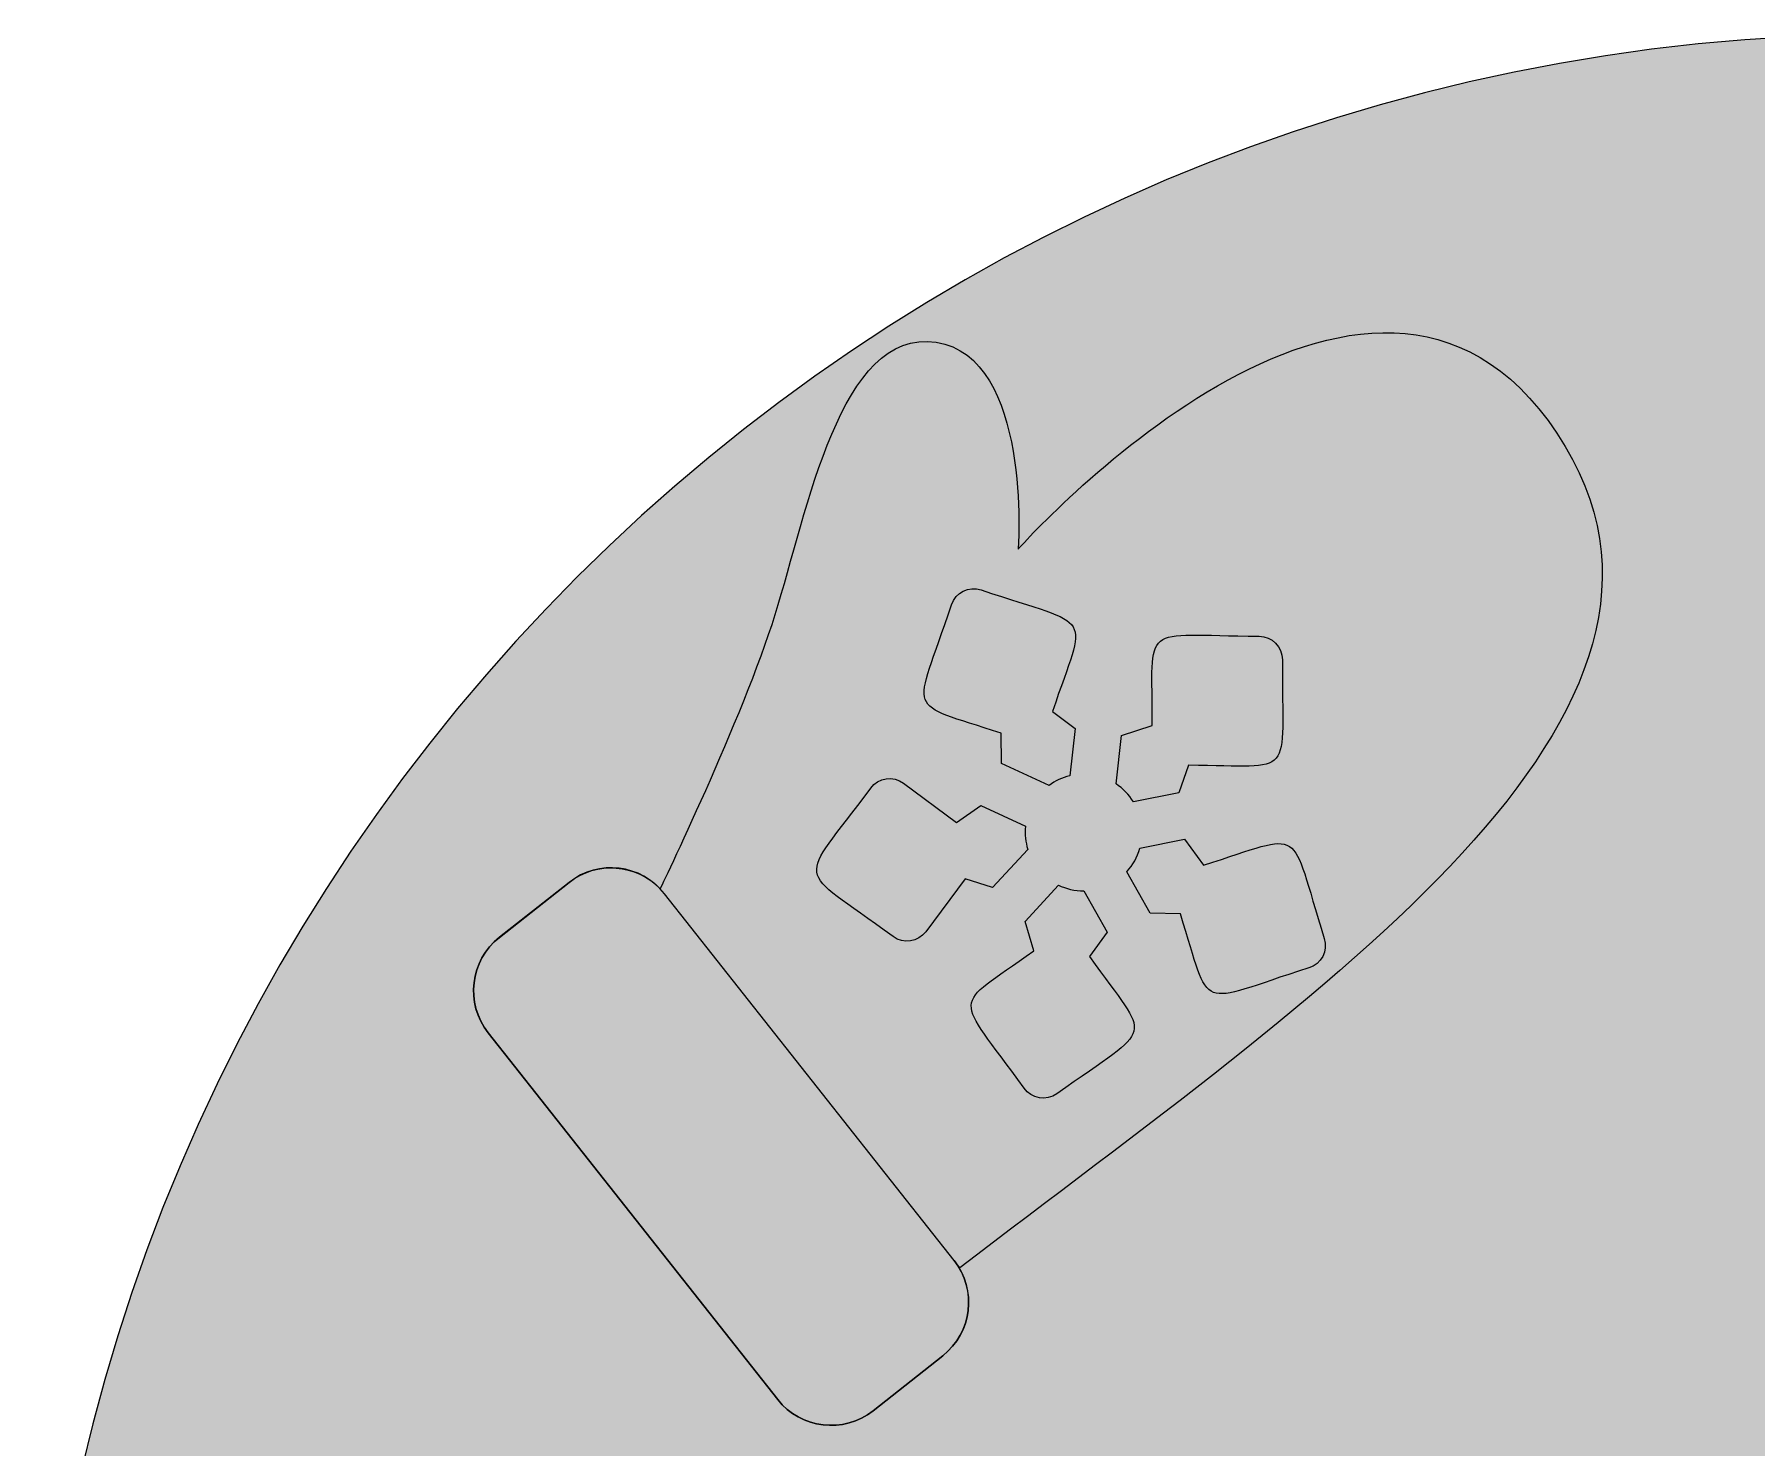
# Model space of a CAD drawing. Header units: inches. Extents: x -25 to 457, y -5 to 432.
# Drawn here: x 0 to 200.7, y 267.2 to 432 of the extents above; entities that cross this region are included whole.
import ezdxf

# ---------------------------------------------------------------- set-up
doc = ezdxf.new("R2010")
doc.units = ezdxf.units.IN
doc.header["$MEASUREMENT"] = 0
doc.layers.add('_U+0421_U+043B_U+043E_U+0439 1', color=7, linetype='Continuous')

# ---------------------------------------------------------------- blocks, each defined once
blk = doc.blocks.new('block 2')
at = {"layer": '_U+0421_U+043B_U+043E_U+0439 1', "true_color": 0xc10021}
h = blk.add_hatch(color=242, dxfattribs=at)
h.dxf.hatch_style = 2
edge = h.paths.add_edge_path()
edge.add_spline(control_points=[(52.89, 315.58), (52.89, 315.58), (86.63, 272.82), (86.63, 272.82), (89.34, 269.38), (94.33, 268.8), (97.76, 271.51), (97.76, 271.51), (105.87, 277.91), (105.87, 277.91), (109.3, 280.61), (109.89, 285.59), (107.19, 289.02), (107.19, 289.02), (107.87, 288.17), (107.87, 288.17), (149.42, 320.07), (199.2, 352.73), (177.46, 385.49), (155.71, 418.25), (114.66, 371.98), (114.66, 371.98), (114.66, 371.98), (116.28, 394.41), (105.09, 396.11), (93.89, 397.81), (90.11, 376.39), (86.35, 364.36), (82.59, 352.33), (72.95, 332.36), (72.95, 332.36), (72.95, 332.36), (72.96, 332.34), (72.96, 332.34), (70.18, 335.29), (65.55, 335.68), (62.31, 333.11), (62.31, 333.11), (54.2, 326.71), (54.2, 326.71), (50.76, 324), (50.17, 319.02), (52.89, 315.58)], knot_values=[0, 0, 0, 0, 1, 1, 1, 2, 2, 2, 3, 3, 3, 4, 4, 4, 5, 5, 5, 6, 6, 6, 7, 7, 7, 8, 8, 8, 9, 9, 9, 10, 10, 10, 11, 11, 11, 12, 12, 12, 13, 13, 13, 14, 14, 14, 14], degree=3, periodic=1)
at = {"layer": '_U+0421_U+043B_U+043E_U+0439 1', "true_color": 0xfff6e6}
h = blk.add_hatch(color=7, dxfattribs=at)
h.dxf.hatch_style = 2
edge = h.paths.add_edge_path()
edge.add_spline(control_points=[(106.89, 365.5), (102.46, 352.21), (101.25, 354.32), (112.69, 350.5), (112.69, 350.5), (112.71, 346.98), (112.71, 346.98), (112.71, 346.98), (118.27, 344.43), (118.27, 344.43), (118.98, 344.95), (119.79, 345.33), (120.68, 345.55), (120.68, 345.55), (121.32, 351.05), (121.32, 351.05), (121.32, 351.05), (118.67, 353.06), (118.67, 353.06), (122.64, 364.94), (123.85, 362.71), (110.35, 367.22), (108.91, 367.7), (107.37, 366.93), (106.89, 365.5)], knot_values=[0, 0, 0, 0, 1, 1, 1, 2, 2, 2, 3, 3, 3, 4, 4, 4, 5, 5, 5, 6, 6, 6, 7, 7, 7, 8, 8, 8, 8], degree=3, periodic=1)
h = blk.add_hatch(color=7, dxfattribs=at)
h.dxf.hatch_style = 2
edge = h.paths.add_edge_path()
edge.add_spline(control_points=[(130.28, 351.4), (130.28, 351.4), (126.72, 350.23), (126.72, 350.23), (126.72, 350.23), (126.07, 344.6), (126.07, 344.6), (126.88, 344.06), (127.57, 343.35), (128.09, 342.51), (128.09, 342.51), (133.4, 343.58), (133.4, 343.58), (133.4, 343.58), (134.51, 346.77), (134.51, 346.77), (147.27, 346.67), (145.35, 345.01), (145.46, 359.07), (145.47, 360.59), (144.25, 361.81), (142.75, 361.82), (128.59, 361.93), (130.38, 363.64), (130.28, 351.4)], knot_values=[0, 0, 0, 0, 1, 1, 1, 2, 2, 2, 3, 3, 3, 4, 4, 4, 5, 5, 5, 6, 6, 6, 7, 7, 7, 8, 8, 8, 8], degree=3, periodic=1)
h = blk.add_hatch(color=7, dxfattribs=at)
h.dxf.hatch_style = 2
edge = h.paths.add_edge_path()
edge.add_spline(control_points=[(108.47, 333.55), (108.47, 333.55), (111.68, 332.52), (111.68, 332.52), (111.68, 332.52), (115.78, 336.97), (115.78, 336.97), (115.52, 337.83), (115.41, 338.65), (115.53, 339.68), (115.53, 339.68), (110.31, 342.07), (110.31, 342.07), (110.31, 342.07), (107.49, 340.11), (107.49, 340.11), (107.49, 340.11), (101.3, 344.68), (101.3, 344.68), (100.08, 345.58), (98.37, 345.32), (97.48, 344.11), (88.88, 332.48), (88.49, 335.35), (100.08, 326.79), (101.29, 325.89), (103, 326.15), (103.9, 327.36), (103.9, 327.36), (108.47, 333.55), (108.47, 333.55)], knot_values=[0, 0, 0, 0, 1, 1, 1, 2, 2, 2, 3, 3, 3, 4, 4, 4, 5, 5, 5, 6, 6, 6, 7, 7, 7, 8, 8, 8, 9, 9, 9, 10, 10, 10, 10], degree=3, periodic=1)
h = blk.add_hatch(color=7, dxfattribs=at)
h.dxf.hatch_style = 2
edge = h.paths.add_edge_path()
edge.add_spline(control_points=[(128.85, 337.09), (128.56, 336.07), (128.03, 335.13), (127.32, 334.35), (127.32, 334.35), (130.04, 329.52), (130.04, 329.52), (130.04, 329.52), (133.58, 329.44), (133.58, 329.44), (137.3, 317.67), (135.15, 318.92), (148.56, 323.15), (149.98, 323.6), (150.8, 325.12), (150.34, 326.58), (146.11, 339.96), (148.43, 338.97), (136.26, 335.12), (136.26, 335.12), (134.04, 338.14), (134.04, 338.14), (134.04, 338.14), (128.85, 337.09), (128.85, 337.09)], knot_values=[0, 0, 0, 0, 1, 1, 1, 2, 2, 2, 3, 3, 3, 4, 4, 4, 5, 5, 5, 6, 6, 6, 7, 7, 7, 8, 8, 8, 8], degree=3, periodic=1)
h = blk.add_hatch(color=7, dxfattribs=at)
h.dxf.hatch_style = 2
edge = h.paths.add_edge_path()
edge.add_spline(control_points=[(73.44, 331.8), (73.44, 331.8), (107.19, 289.04), (107.19, 289.04), (109.9, 285.6), (109.31, 280.62), (105.87, 277.91), (105.87, 277.91), (97.76, 271.51), (97.76, 271.51), (94.33, 268.8), (89.34, 269.38), (86.63, 272.82), (86.63, 272.82), (52.89, 315.59), (52.89, 315.59), (50.17, 319.02), (50.76, 324), (54.2, 326.72), (54.2, 326.72), (62.31, 333.12), (62.31, 333.12), (65.75, 335.83), (70.73, 335.24), (73.44, 331.8)], knot_values=[0, 0, 0, 0, 1, 1, 1, 2, 2, 2, 3, 3, 3, 4, 4, 4, 5, 5, 5, 6, 6, 6, 7, 7, 7, 8, 8, 8, 8], degree=3, periodic=1)
h = blk.add_hatch(color=7, dxfattribs=at)
h.dxf.hatch_style = 2
edge = h.paths.add_edge_path()
edge.add_spline(control_points=[(125.02, 327.31), (125.02, 327.31), (122.31, 332.13), (122.31, 332.13), (121.26, 332.13), (120.25, 332.36), (119.35, 332.79), (119.35, 332.79), (115.47, 328.57), (115.47, 328.57), (115.47, 328.57), (116.5, 325.15), (116.5, 325.15), (106.68, 318.13), (107.22, 320.5), (115.36, 309.11), (116.23, 307.88), (117.94, 307.6), (119.17, 308.47), (130.78, 316.77), (130.22, 314.3), (122.97, 324.46), (122.97, 324.46), (125.02, 327.31), (125.02, 327.31)], knot_values=[0, 0, 0, 0, 1, 1, 1, 2, 2, 2, 3, 3, 3, 4, 4, 4, 5, 5, 5, 6, 6, 6, 7, 7, 7, 8, 8, 8, 8], degree=3, periodic=1)
at = {"layer": '_U+0421_U+043B_U+043E_U+0439 1', "lineweight": 0}
for points, knots in [([(52.89, 315.58), (52.89, 315.58), (86.63, 272.82), (86.63, 272.82), (89.34, 269.38), (94.33, 268.8), (97.76, 271.51), (97.76, 271.51), (105.87, 277.91), (105.87, 277.91), (109.3, 280.61), (109.89, 285.59), (107.19, 289.02), (107.19, 289.02), (107.87, 288.17), (107.87, 288.17), (149.42, 320.07), (199.2, 352.73), (177.46, 385.49), (155.71, 418.25), (114.66, 371.98), (114.66, 371.98), (114.66, 371.98), (116.28, 394.41), (105.09, 396.11), (93.89, 397.81), (90.11, 376.39), (86.35, 364.36), (82.59, 352.33), (72.95, 332.36), (72.95, 332.36), (72.95, 332.36), (72.96, 332.34), (72.96, 332.34), (70.18, 335.29), (65.55, 335.68), (62.31, 333.11), (62.31, 333.11), (54.2, 326.71), (54.2, 326.71), (50.76, 324), (50.17, 319.02), (52.89, 315.58)], [0, 0, 0, 0, 1, 1, 1, 2, 2, 2, 3, 3, 3, 4, 4, 4, 5, 5, 5, 6, 6, 6, 7, 7, 7, 8, 8, 8, 9, 9, 9, 10, 10, 10, 11, 11, 11, 12, 12, 12, 13, 13, 13, 14, 14, 14, 14]), ([(106.89, 365.5), (102.46, 352.21), (101.25, 354.32), (112.69, 350.5), (112.69, 350.5), (112.71, 346.98), (112.71, 346.98), (112.71, 346.98), (118.27, 344.43), (118.27, 344.43), (118.98, 344.95), (119.79, 345.33), (120.68, 345.55), (120.68, 345.55), (121.32, 351.05), (121.32, 351.05), (121.32, 351.05), (118.67, 353.06), (118.67, 353.06), (122.64, 364.94), (123.85, 362.71), (110.35, 367.22), (108.91, 367.7), (107.37, 366.93), (106.89, 365.5)], [0, 0, 0, 0, 1, 1, 1, 2, 2, 2, 3, 3, 3, 4, 4, 4, 5, 5, 5, 6, 6, 6, 7, 7, 7, 8, 8, 8, 8]), ([(130.28, 351.4), (130.28, 351.4), (126.72, 350.23), (126.72, 350.23), (126.72, 350.23), (126.07, 344.6), (126.07, 344.6), (126.88, 344.06), (127.57, 343.35), (128.09, 342.51), (128.09, 342.51), (133.4, 343.58), (133.4, 343.58), (133.4, 343.58), (134.51, 346.77), (134.51, 346.77), (147.27, 346.67), (145.35, 345.01), (145.46, 359.07), (145.47, 360.59), (144.25, 361.81), (142.75, 361.82), (128.59, 361.93), (130.38, 363.64), (130.28, 351.4)], [0, 0, 0, 0, 1, 1, 1, 2, 2, 2, 3, 3, 3, 4, 4, 4, 5, 5, 5, 6, 6, 6, 7, 7, 7, 8, 8, 8, 8]), ([(108.47, 333.55), (108.47, 333.55), (111.68, 332.52), (111.68, 332.52), (111.68, 332.52), (115.78, 336.97), (115.78, 336.97), (115.52, 337.83), (115.41, 338.65), (115.53, 339.68), (115.53, 339.68), (110.31, 342.07), (110.31, 342.07), (110.31, 342.07), (107.49, 340.11), (107.49, 340.11), (107.49, 340.11), (101.3, 344.68), (101.3, 344.68), (100.08, 345.58), (98.37, 345.32), (97.48, 344.11), (88.88, 332.48), (88.49, 335.35), (100.08, 326.79), (101.29, 325.89), (103, 326.15), (103.9, 327.36), (103.9, 327.36), (108.47, 333.55), (108.47, 333.55)], [0, 0, 0, 0, 1, 1, 1, 2, 2, 2, 3, 3, 3, 4, 4, 4, 5, 5, 5, 6, 6, 6, 7, 7, 7, 8, 8, 8, 9, 9, 9, 10, 10, 10, 10]), ([(128.85, 337.09), (128.56, 336.07), (128.03, 335.13), (127.32, 334.35), (127.32, 334.35), (130.04, 329.52), (130.04, 329.52), (130.04, 329.52), (133.58, 329.44), (133.58, 329.44), (137.3, 317.67), (135.15, 318.92), (148.56, 323.15), (149.98, 323.6), (150.8, 325.12), (150.34, 326.58), (146.11, 339.96), (148.43, 338.97), (136.26, 335.12), (136.26, 335.12), (134.04, 338.14), (134.04, 338.14), (134.04, 338.14), (128.85, 337.09), (128.85, 337.09)], [0, 0, 0, 0, 1, 1, 1, 2, 2, 2, 3, 3, 3, 4, 4, 4, 5, 5, 5, 6, 6, 6, 7, 7, 7, 8, 8, 8, 8]), ([(73.44, 331.8), (73.44, 331.8), (107.19, 289.04), (107.19, 289.04), (109.9, 285.6), (109.31, 280.62), (105.87, 277.91), (105.87, 277.91), (97.76, 271.51), (97.76, 271.51), (94.33, 268.8), (89.34, 269.38), (86.63, 272.82), (86.63, 272.82), (52.89, 315.59), (52.89, 315.59), (50.17, 319.02), (50.76, 324), (54.2, 326.72), (54.2, 326.72), (62.31, 333.12), (62.31, 333.12), (65.75, 335.83), (70.73, 335.24), (73.44, 331.8)], [0, 0, 0, 0, 1, 1, 1, 2, 2, 2, 3, 3, 3, 4, 4, 4, 5, 5, 5, 6, 6, 6, 7, 7, 7, 8, 8, 8, 8]), ([(125.02, 327.31), (125.02, 327.31), (122.31, 332.13), (122.31, 332.13), (121.26, 332.13), (120.25, 332.36), (119.35, 332.79), (119.35, 332.79), (115.47, 328.57), (115.47, 328.57), (115.47, 328.57), (116.5, 325.15), (116.5, 325.15), (106.68, 318.13), (107.22, 320.5), (115.36, 309.11), (116.23, 307.88), (117.94, 307.6), (119.17, 308.47), (130.78, 316.77), (130.22, 314.3), (122.97, 324.46), (122.97, 324.46), (125.02, 327.31), (125.02, 327.31)], [0, 0, 0, 0, 1, 1, 1, 2, 2, 2, 3, 3, 3, 4, 4, 4, 5, 5, 5, 6, 6, 6, 7, 7, 7, 8, 8, 8, 8])]:
    blk.add_open_spline(points, degree=3, knots=knots, dxfattribs=at)

msp = doc.modelspace()

# ---------------------------------------------------------------- hatches: boundary and pattern name
at = {"layer": '_U+0421_U+043B_U+043E_U+0439 1', "true_color": 0xe8c792}
h = msp.add_hatch(color=31, dxfattribs=at)
h.dxf.hatch_style = 2
edge = h.paths.add_edge_path()
edge.add_spline(control_points=[(216, 432), (335.29, 432), (432, 335.29), (432, 216), (432, 96.71), (335.29, 0), (216, 0), (96.71, 0), (0, 96.71), (0, 216), (0, 335.29), (96.71, 432), (216, 432)], knot_values=[0, 0, 0, 0, 1, 1, 1, 2, 2, 2, 3, 3, 3, 4, 4, 4, 4], degree=3, periodic=1)

# ---------------------------------------------------------------- linework, layer by layer
at = {"layer": '_U+0421_U+043B_U+043E_U+0439 1', "lineweight": 0}
msp.add_open_spline([(216, 432), (335.29, 432), (432, 335.29), (432, 216), (432, 96.71), (335.29, 0), (216, 0), (96.71, 0), (0, 96.71), (0, 216), (0, 335.29), (96.71, 432), (216, 432)], degree=3, knots=[0, 0, 0, 0, 1, 1, 1, 2, 2, 2, 3, 3, 3, 4, 4, 4, 4], dxfattribs=at)

# ---------------------------------------------------------------- block references
at = {"layer": '_U+0421_U+043B_U+043E_U+0439 1'}
msp.add_blockref('block 2', (0, 0), dxfattribs=at)

doc.saveas('drawing.dxf')
